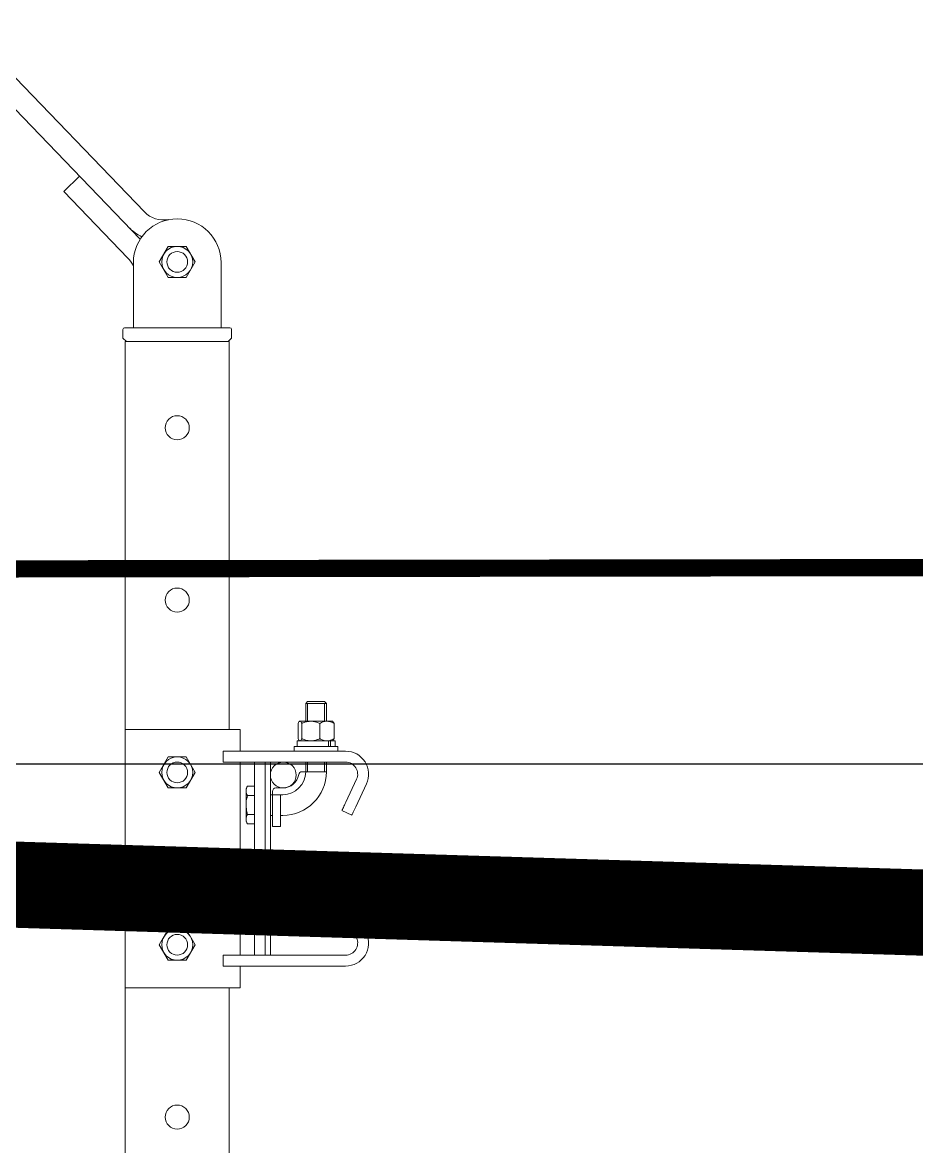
# Model space of a CAD drawing. Header units: millimetres. Extents: x -37020 to 35906, y -101 to 52234.
# Drawn here: x -217.908 to -217.39, y 321.758 to 322.41 of the extents above; entities that cross this region are included whole.
import ezdxf

# ---------------------------------------------------------------- set-up
doc = ezdxf.new("R2010")
doc.units = ezdxf.units.MM
doc.linetypes.add('CENTROX2', pattern=[101.6, 63.5, -12.7, 12.7, -12.7])
for name, color, linetype in [('Catenaria', 2, 'Continuous'), ('Eje unifilar', 4, 'CENTROX2'), ('Porticos existentes lado puente', 5, 'Continuous')]:
    doc.layers.add(name, color=color, linetype=linetype)

msp = doc.modelspace()

# ---------------------------------------------------------------- linework, layer by layer
at = {"color": 251, "linetype": 'Continuous', "lineweight": 15}
for p, q in [((-218.28445, 322.76511), (-217.83766, 322.30053)), ((-217.84008, 322.28473), (-218.2848, 322.74716)), ((-217.87519, 322.32123), (-217.88434, 322.31243)), ((-217.84717, 322.27377), (-217.88434, 322.31243)), ((-217.82901, 322.27157), (-217.82382, 322.28057)), ((-217.82382, 322.28057), (-217.81342, 322.28057)), ((-217.81342, 322.28057), (-217.80823, 322.27157)), ((-217.84402, 322.27117), (-217.84402, 322.23331)), ((-217.82382, 322.26257), (-217.82901, 322.27157)), ((-217.80823, 322.27157), (-217.81342, 322.26257)), ((-217.79322, 322.27117), (-217.79322, 322.23331)), ((-217.81342, 322.26257), (-217.82382, 322.26257)), ((-217.85012, 322.22731), (-217.85012, 322.23231)), ((-217.78812, 322.23331), (-217.84912, 322.23331)), ((-217.78712, 322.23231), (-217.78712, 322.22731)), ((-217.84812, 322.22531), (-217.85012, 322.22731)), ((-217.84877, 322.22531), (-217.78847, 322.22531)), ((-217.84877, 320.96996), (-217.84877, 322.22531)), ((-217.78712, 322.22731), (-217.78912, 322.22531)), ((-217.78847, 322.22531), (-217.78847, 322.00031)), ((-217.74412, 322.0154), (-217.74312, 322.0164)), ((-217.73312, 322.0164), (-217.74312, 322.0164)), ((-217.73312, 322.0164), (-217.73212, 322.0154)), ((-217.74412, 322.00502), (-217.74412, 322.0154)), ((-217.74412, 322.0154), (-217.73212, 322.0154)), ((-217.74312, 322.00502), (-217.74312, 322.0154)), ((-217.73312, 322.0154), (-217.73312, 322.00502)), ((-217.73212, 322.0154), (-217.73212, 322.00502)), ((-217.74855, 321.99491), (-217.74855, 322.00375)), ((-217.74788, 322.00482), (-217.74765, 322.00502)), ((-217.74765, 322.00502), (-217.74746, 322.00502)), ((-217.74746, 322.00502), (-217.74115, 322.00502)), ((-217.74636, 321.99491), (-217.74636, 322.00375)), ((-217.74115, 322.00502), (-217.73182, 322.00502)), ((-217.73594, 321.99491), (-217.73594, 322.00375)), ((-217.73182, 322.00502), (-217.7286, 322.00502)), ((-217.7286, 322.00502), (-217.72836, 322.00482)), ((-217.72769, 321.99491), (-217.72769, 322.00375)), ((-217.84862, 322.00031), (-217.78212, 322.00031)), ((-217.78212, 322.00031), (-217.78212, 321.98766)), ((-217.75082, 321.98766), (-217.75082, 321.99046)), ((-217.72542, 321.99046), (-217.75082, 321.99046)), ((-217.74916, 321.99046), (-217.74916, 321.99364)), ((-217.73088, 321.99364), (-217.74916, 321.99364)), ((-217.74765, 321.99364), (-217.74788, 321.99384)), ((-217.73088, 321.99364), (-217.73088, 321.99046)), ((-217.73082, 321.99364), (-217.72967, 321.99364)), ((-217.72967, 321.99364), (-217.72967, 321.99046)), ((-217.72708, 321.99364), (-217.72967, 321.99364)), ((-217.72836, 321.99384), (-217.7286, 321.99364)), ((-217.72708, 321.99364), (-217.72708, 321.99046)), ((-217.72542, 321.99046), (-217.72542, 321.98766)), ((-217.82901, 321.97531), (-217.82382, 321.98431)), ((-217.82382, 321.98431), (-217.81342, 321.98431)), ((-217.81342, 321.98431), (-217.80823, 321.97531)), ((-217.79195, 321.98766), (-217.79195, 321.98131)), ((-217.72097, 321.98766), (-217.79195, 321.98766)), ((-217.72097, 321.98131), (-217.79195, 321.98131)), ((-217.78212, 321.98131), (-217.78212, 321.86931)), ((-217.7738, 321.86931), (-217.7738, 321.98131)), ((-217.76762, 321.98131), (-217.76762, 321.86931)), ((-217.76462, 321.98131), (-217.76462, 321.86931)), ((-217.74412, 321.9757), (-217.74412, 321.98131)), ((-217.74312, 321.9757), (-217.74312, 321.98131)), ((-217.73312, 321.98131), (-217.73312, 321.9757)), ((-217.73212, 321.98131), (-217.73212, 321.9757)), ((-217.82382, 321.96631), (-217.82901, 321.97531)), ((-217.80823, 321.97531), (-217.81342, 321.96631)), ((-217.74621, 321.9757), (-217.74412, 321.9757)), ((-217.73212, 321.9757), (-217.74412, 321.9757)), ((-217.71463, 321.97135), (-217.72084, 321.95802)), ((-217.81342, 321.96631), (-217.82382, 321.96631)), ((-217.77872, 321.9659), (-217.77787, 321.96737)), ((-217.77872, 321.9659), (-217.77872, 321.96463)), ((-217.77872, 321.96463), (-217.77872, 321.9564)), ((-217.77787, 321.96737), (-217.7738, 321.96737)), ((-217.76342, 321.9624), (-217.76342, 321.96431)), ((-217.76142, 321.96631), (-217.75742, 321.96631)), ((-217.75742, 321.96631), (-217.75713, 321.96632)), ((-217.71509, 321.95534), (-217.70887, 321.96867)), ((-217.77787, 321.96189), (-217.7738, 321.96189)), ((-217.76464, 321.9624), (-217.76342, 321.9624)), ((-217.75742, 321.9624), (-217.76342, 321.9624)), ((-217.75867, 321.9624), (-217.76342, 321.9624)), ((-217.76342, 321.9624), (-217.76342, 321.9439)), ((-217.75867, 321.9624), (-217.75867, 321.9439)), ((-217.72084, 321.95802), (-217.72122, 321.9572)), ((-217.77872, 321.9564), (-217.77872, 321.94817)), ((-217.77787, 321.95092), (-217.7738, 321.95092)), ((-217.72304, 321.9533), (-217.72308, 321.95323)), ((-217.72308, 321.95323), (-217.71732, 321.95054)), ((-217.72294, 321.95352), (-217.72304, 321.9533)), ((-217.72278, 321.95388), (-217.72294, 321.95352)), ((-217.72255, 321.95436), (-217.72278, 321.95388)), ((-217.72227, 321.95496), (-217.72255, 321.95436)), ((-217.72195, 321.95565), (-217.72227, 321.95496)), ((-217.7216, 321.9564), (-217.72195, 321.95565)), ((-217.72122, 321.9572), (-217.7216, 321.9564)), ((-217.71729, 321.95062), (-217.71719, 321.95084)), ((-217.71719, 321.95084), (-217.71702, 321.9512)), ((-217.71702, 321.9512), (-217.71679, 321.95168)), ((-217.71679, 321.95168), (-217.71652, 321.95228)), ((-217.71652, 321.95228), (-217.7162, 321.95296)), ((-217.7162, 321.95296), (-217.71584, 321.95372)), ((-217.71584, 321.95372), (-217.71547, 321.95452)), ((-217.71547, 321.95452), (-217.71509, 321.95534)), ((-217.77872, 321.94817), (-217.77872, 321.9469)), ((-217.77787, 321.94543), (-217.77872, 321.9469)), ((-217.77787, 321.94543), (-217.7738, 321.94543)), ((-217.76342, 321.9504), (-217.76462, 321.9504)), ((-217.75742, 321.9504), (-217.75867, 321.9504)), ((-217.71732, 321.95054), (-217.71729, 321.95062)), ((-217.75867, 321.9439), (-217.76342, 321.9439)), ((-217.71732, 321.90008), (-217.72308, 321.8974)), ((-217.71729, 321.90001), (-217.71732, 321.90008)), ((-217.71719, 321.89979), (-217.71729, 321.90001)), ((-217.71702, 321.89943), (-217.71719, 321.89979)), ((-217.71679, 321.89894), (-217.71702, 321.89943)), ((-217.71652, 321.89835), (-217.71679, 321.89894)), ((-217.72308, 321.8974), (-217.72304, 321.89732)), ((-217.72304, 321.89732), (-217.72294, 321.8971)), ((-217.72294, 321.8971), (-217.72278, 321.89674)), ((-217.72278, 321.89674), (-217.72255, 321.89626)), ((-217.72255, 321.89626), (-217.72227, 321.89566)), ((-217.72227, 321.89566), (-217.72195, 321.89498)), ((-217.72195, 321.89498), (-217.7216, 321.89422)), ((-217.7216, 321.89422), (-217.72122, 321.89342)), ((-217.72122, 321.89342), (-217.72084, 321.8926)), ((-217.72084, 321.8926), (-217.71463, 321.87927)), ((-217.7162, 321.89766), (-217.71652, 321.89835)), ((-217.71584, 321.8969), (-217.7162, 321.89766)), ((-217.71547, 321.8961), (-217.71584, 321.8969)), ((-217.71509, 321.89528), (-217.71547, 321.8961)), ((-217.70887, 321.88195), (-217.71509, 321.89528)), ((-217.82901, 321.87531), (-217.82382, 321.88431)), ((-217.82382, 321.88431), (-217.81342, 321.88431)), ((-217.81342, 321.88431), (-217.80823, 321.87531)), ((-217.82382, 321.86631), (-217.82901, 321.87531)), ((-217.80823, 321.87531), (-217.81342, 321.86631)), ((-217.81342, 321.86631), (-217.82382, 321.86631)), ((-217.79195, 321.86296), (-217.79195, 321.86931)), ((-217.72097, 321.86931), (-217.79195, 321.86931)), ((-217.72097, 321.86296), (-217.79195, 321.86296)), ((-217.78212, 321.86296), (-217.78212, 321.85031)), ((-217.84862, 321.85031), (-217.78212, 321.85031)), ((-217.78847, 321.85031), (-217.78847, 320.86118))]:
    msp.add_line(p, q, dxfattribs=at)
for centre, radius in [((-217.81862, 322.27157), 0.009), ((-217.81862, 322.27157), 0.006), ((-217.81862, 322.17531), 0.007), ((-217.81862, 322.07531), 0.007), ((-217.81862, 321.97531), 0.009), ((-217.81862, 321.97531), 0.006), ((-217.75712, 321.97381), 0.0075), ((-217.81862, 321.87531), 0.009), ((-217.81862, 321.87531), 0.006), ((-217.81862, 321.77531), 0.007)]:
    msp.add_circle(centre, radius, dxfattribs=at)
for centre, radius, start, end in [((-217.81862, 322.27117), 0.0254, 90, 180), ((-217.82684, 322.31092), 0.015, 223.8813, 281.8039), ((-217.81862, 322.27117), 0.0254, 0, 90), ((-217.82684, 322.31092), 0.0277, 223.8813, 243.63434), ((-217.85798, 322.26338), 0.015, 21.48439, 43.8813), ((-217.84912, 322.23231), 0.001, 90, 180), ((-217.78812, 322.23231), 0.001, 0, 90), ((-217.72097, 321.97431), 0.01335, 335, 90), ((-217.72097, 321.97431), 0.007, 335, 90), ((-217.75742, 321.9757), 0.0253, 270, 0), ((-217.75742, 321.9757), 0.0133, 270, 0), ((-217.75742, 321.9757), 0.00939, 270.87203, 349.88935), ((-217.74621, 321.9737), 0.002, 90, 169.88685), ((-217.76142, 321.96431), 0.002, 90, 180), ((-217.72097, 321.87631), 0.01335, 270, 25), ((-217.72097, 321.87631), 0.007, 270, 25)]:
    msp.add_arc(centre, radius, start, end, dxfattribs=at)
for points, knots in [([(-217.74855, 322.00375), (-217.74838, 322.00408), (-217.74803, 322.00476), (-217.74765, 322.00501), (-217.74746, 322.00502), (-217.74746, 322.00502)], [0, 0, 0, 0, 0.484341, 0.986326, 1, 1, 1, 1]), ([(-217.74746, 322.00502), (-217.7473, 322.00497), (-217.74699, 322.00487), (-217.74663, 322.0043), (-217.74642, 322.00387), (-217.74636, 322.00375)], [0, 0, 0, 0, 0.406292, 0.82727, 1, 1, 1, 1]), ([(-217.74636, 322.00375), (-217.74592, 322.00393), (-217.74488, 322.00438), (-217.74314, 322.0049), (-217.74182, 322.00498), (-217.74115, 322.00502)], [0, 0, 0, 0, 0.26546, 0.628076, 1, 1, 1, 1]), ([(-217.74115, 322.00502), (-217.74103, 322.00501), (-217.74025, 322.00501), (-217.73879, 322.0048), (-217.73718, 322.00429), (-217.73625, 322.00388), (-217.73594, 322.00375)], [0, 0, 0, 0, 0.066532, 0.435282, 0.814551, 1, 1, 1, 1]), ([(-217.73594, 322.00375), (-217.7353, 322.00408), (-217.73399, 322.00476), (-217.73257, 322.00501), (-217.73184, 322.00502), (-217.73182, 322.00502)], [0, 0, 0, 0, 0.484341, 0.986326, 1, 1, 1, 1]), ([(-217.73182, 322.00502), (-217.73124, 322.00497), (-217.73006, 322.00487), (-217.7287, 322.0043), (-217.72792, 322.00387), (-217.72769, 322.00375)], [0, 0, 0, 0, 0.406293, 0.82727, 1, 1, 1, 1]), ([(-217.72769, 322.00375), (-217.72786, 322.00411), (-217.72809, 322.00461), (-217.72834, 322.00474), (-217.7284, 322.00477)], [0, 0, 0, 0, 0.7373052, 1, 1, 1, 1]), ([(-217.74855, 321.99491), (-217.74838, 321.99454), (-217.74815, 321.99405), (-217.7479, 321.99392), (-217.74784, 321.99388)], [0, 0, 0, 0, 0.737305, 1, 1, 1, 1]), ([(-217.74746, 321.99364), (-217.7473, 321.99369), (-217.74699, 321.99378), (-217.74663, 321.99435), (-217.74642, 321.99478), (-217.74636, 321.99491)], [0, 0, 0, 0, 0.406292, 0.82727, 1, 1, 1, 1]), ([(-217.74636, 321.99491), (-217.74592, 321.99472), (-217.74488, 321.99427), (-217.74314, 321.99376), (-217.74182, 321.99368), (-217.74115, 321.99364)], [0, 0, 0, 0, 0.26546, 0.628076, 1, 1, 1, 1]), ([(-217.74115, 321.99364), (-217.74103, 321.99364), (-217.74025, 321.99365), (-217.73879, 321.99386), (-217.73718, 321.99436), (-217.73625, 321.99477), (-217.73594, 321.99491)], [0, 0, 0, 0, 0.066532, 0.435282, 0.81455, 1, 1, 1, 1]), ([(-217.73594, 321.99491), (-217.7353, 321.99457), (-217.73399, 321.99389), (-217.73257, 321.99364), (-217.73184, 321.99364), (-217.73182, 321.99364)], [0, 0, 0, 0, 0.484341, 0.986326, 1, 1, 1, 1]), ([(-217.73182, 321.99364), (-217.73124, 321.99369), (-217.73006, 321.99378), (-217.7287, 321.99435), (-217.72792, 321.99478), (-217.72769, 321.99491)], [0, 0, 0, 0, 0.406293, 0.82727, 1, 1, 1, 1]), ([(-217.72769, 321.99491), (-217.72786, 321.99454), (-217.72809, 321.99405), (-217.72834, 321.99392), (-217.7284, 321.99388)], [0, 0, 0, 0, 0.7373052, 1, 1, 1, 1]), ([(-217.77787, 321.96737), (-217.7781, 321.96693), (-217.77858, 321.96603), (-217.77867, 321.9651), (-217.77872, 321.96463)], [0, 0, 0, 0, 0.495458, 1, 1, 1, 1]), ([(-217.77872, 321.96463), (-217.77871, 321.96456), (-217.77871, 321.96407), (-217.77852, 321.96314), (-217.77809, 321.96231), (-217.77787, 321.96189)], [0, 0, 0, 0, 0.070092, 0.5307855, 1, 1, 1, 1]), ([(-217.77787, 321.96189), (-217.77822, 321.96047), (-217.77867, 321.95866), (-217.77871, 321.95681), (-217.77872, 321.9564)], [0, 0, 0, 0, 0.781278, 1, 1, 1, 1]), ([(-217.77872, 321.9564), (-217.7786, 321.95491), (-217.77847, 321.95305), (-217.77796, 321.95126), (-217.77787, 321.95092)], [0, 0, 0, 0, 0.805745, 1, 1, 1, 1]), ([(-217.77787, 321.95092), (-217.7781, 321.95047), (-217.77858, 321.94957), (-217.77867, 321.94864), (-217.77872, 321.94817)], [0, 0, 0, 0, 0.495458, 1, 1, 1, 1]), ([(-217.77872, 321.94817), (-217.77871, 321.94811), (-217.77871, 321.94762), (-217.77852, 321.94669), (-217.77809, 321.94585), (-217.77787, 321.94543)], [0, 0, 0, 0, 0.070092, 0.530785, 1, 1, 1, 1])]:
    msp.add_open_spline(points, degree=3, knots=knots, dxfattribs=at)
at = {"layer": 'Catenaria', "color": 90, "ltscale": 0.1, "const_width": 0.01, "elevation": -11.48}
msp.add_lwpolyline([(35.47483, 322.10385), (3.69923, 321.77349), (-52.46169, 322.20832), (-107.41426, 322.12187), (-158.84673, 322.17885), (-218.17348, 322.09305), (-282.05456, 322.16826), (-282.05456, 322.16826), (-342.31774, 318.88639)], dxfattribs=at)
at = {"layer": 'Eje unifilar'}
msp.add_line((-219.22239, 321.98024), (-203.88239, 321.98024), dxfattribs=at)
at = {"layer": 'Porticos existentes lado puente', "color": 5, "ltscale": 0.1, "const_width": 0.05, "elevation": -11.48}
msp.add_lwpolyline([(-158.9341, 319.20821), (-206.25813, 321.55114), (-218.62487, 321.93214)], dxfattribs=at)

doc.saveas('drawing.dxf')
